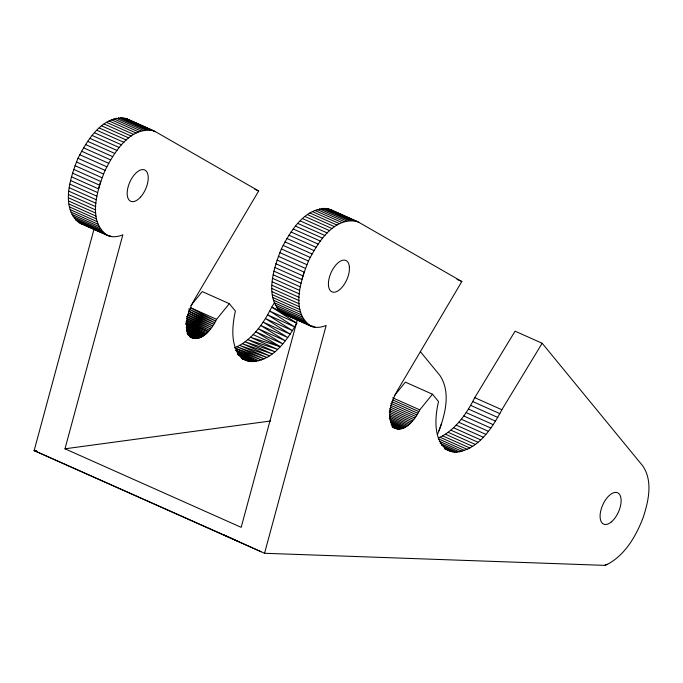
<?xml version="1.0" encoding="UTF-8"?>
<svg xmlns="http://www.w3.org/2000/svg" width="683" height="683" viewBox="0 0 683 683"><rect width="100%" height="100%" fill="white"/><g stroke="black" fill="none" stroke-linecap="round" stroke-linejoin="round"><path stroke-width="1.02" d="M297.395 319.507L241.184 527.344L64.979 448.799L122.838 234.79C118.133 236.805 112.601 237.624 107.76 235.567L80.679 223.495C59.583 209.408 70.34 177.256 77.999 158.294C87.117 140.28 102.945 114.061 126.577 118.74L155.476 131.682L258.678 190.975L194.715 299.103C188.576 309.894 181.926 326.022 190.881 336.967C202.39 342.857 212.114 328.139 216.588 319.32L229.326 303.67L235.396 311.072C231.648 327.635 229.112 354.844 249.372 361.401C271.885 362.724 286.911 340.467 296.832 323.144L271.732 307.162L274.489 302.603M107.76 235.567C86.664 221.488 97.43 189.336 105.08 170.374C114.198 152.352 130.026 126.142 153.658 130.812M94.092 228.865L34.15 450.584L264.543 553.281L326.167 325.415C321.471 327.439 315.947 328.258 311.115 326.209L284.017 314.129C262.946 300.033 273.729 267.907 281.37 248.945C290.488 230.939 306.274 204.721 329.898 209.365L358.814 222.308L461.836 281.524L397.907 389.669C391.786 400.46 385.118 416.579 394.065 427.524C405.574 433.415 415.273 418.679 419.746 409.868L432.467 394.219L438.529 401.621C434.431 418.406 432.39 448.236 454.716 452.214C477.733 450.814 492.119 428.207 501.851 409.74L542.165 343.25L515.059 331.17L474.745 397.66C466.549 413.855 455.399 430.281 438.366 438.042M311.115 326.209C290.044 312.114 300.827 279.987 308.468 261.026C317.586 243.02 333.372 216.801 357.004 221.446M437.487 434.439C444.735 416.348 451.54 393.195 439.946 375.496L420.327 351.608M439.007 430.802L441.653 423.409M394.654 395.32L405.369 382.139L432.467 394.219M190.847 305.591L202.236 291.59L229.326 303.67M234.448 347.903C251.967 340.39 263.39 323.614 271.732 307.162L279.467 310.611M264.543 553.281L605.275 565.387C624.493 556.355 635.916 536.462 643.232 517.373C648.491 501.168 653.11 481.054 642.746 465.891L542.165 343.25M605.172 564.79L607.639 564.337M64.979 448.799L270.622 420.984M237.761 541.218L223.119 534.618L260.906 551.668M34.15 450.584L36.284 450.66L34.15 450.584L222.146 534.183M296.832 323.144L269.742 311.072L294.74 326.944L267.659 314.872L292.529 330.64L265.448 318.56L290.215 334.183L263.134 322.103L287.816 337.564L260.735 325.492L285.34 340.8L258.259 328.728L282.788 343.839L255.707 331.767L280.192 346.699L250.456 337.248L277.546 349.32L247.784 339.639L274.873 351.719L245.103 341.816L272.184 353.896L242.414 343.72L269.495 355.8L239.724 345.402L266.805 357.482L237.069 346.793L264.15 358.865L235.439 348.27M80.679 223.495L82.575 224.161M284.017 314.129L285.904 314.803M235.823 350.259L261.529 359.984L235.413 348.339M185.887 322.982L208.306 331.605L187.005 320.643M185.674 324.476L207.128 332.809L185.844 323.324M237.249 352.402L258.951 360.846L235.737 350.49M186.425 326.252L205.933 333.902L186.587 325.27M186.194 327.55L204.729 334.883L186.348 326.687M237.735 353.931L256.441 361.409L237.095 352.787M186.954 329.129L203.525 335.771L187.082 328.438M186.732 330.222L202.33 336.523L186.86 329.624M186.519 331.221L201.143 337.18L186.638 330.709M238.29 355.245L253.999 361.683L237.556 354.349M187.296 332.501L199.957 337.726L187.381 332.126M187.125 333.253L198.804 338.136L187.193 332.954M240.877 357.158L251.634 361.691L240.032 356.517M187.953 334.303L197.677 338.409L188.004 334.098M188.807 335.259L196.567 338.58L187.859 334.696M241.577 358.02L249.372 361.401L241.628 357.952M242.371 358.652L247.22 360.803L242.294 358.66L245.197 359.95M190.6 337.052L193.502 338.341L189.772 336.668L191.701 337.53M126.577 118.74L155.476 131.682M329.898 209.365L358.814 222.308M124.673 118.108L151.754 130.188M327.994 208.742L355.1 220.822M122.658 117.741L149.739 129.821M325.987 208.383L353.094 220.455M323.887 208.255L350.994 220.336M120.558 117.613L147.639 129.693M118.364 117.792L145.445 129.864M321.702 208.426L348.8 220.507M116.11 118.176L143.191 130.257M319.448 208.819L346.554 220.899M113.788 118.859L140.877 130.94M317.134 209.502L344.232 221.582M314.778 210.415L341.876 222.496M111.431 119.773L138.512 131.853M109.032 120.942L136.113 133.023M312.379 211.585L339.477 223.665M106.599 122.359L133.68 134.44M309.945 213.011L337.052 225.091M254.81 189.242L258.678 190.975M456.995 279.364L461.836 281.524M104.166 124.007L131.247 136.088M307.521 214.658L334.619 226.73M305.062 216.528L332.169 228.609M101.707 125.885L128.788 137.957M99.274 127.977L126.364 140.058M302.637 218.628L329.735 230.709M300.238 220.925L327.336 233.005M96.875 130.282L123.964 142.354M94.502 132.784L121.583 144.856M297.856 223.435L324.963 235.515M92.154 135.465L119.243 147.545M295.517 226.116L322.624 238.196M89.874 138.342L116.955 150.422M293.238 228.993L320.336 241.073M87.672 141.355L114.761 153.436M291.043 232.007L318.141 244.087M85.537 144.523L112.618 156.603M288.9 235.174L316.007 247.255M83.497 147.801L110.586 159.882M286.869 238.452L313.975 250.533M284.922 241.867L312.029 253.948M81.55 151.208L108.64 163.288M79.723 154.708L106.804 166.789M283.095 245.359L310.193 257.44M77.999 158.294L105.08 170.374M281.37 248.945L308.468 261.026M76.394 161.948L103.475 174.02M279.765 252.599L306.872 264.68M74.925 165.636L102.006 177.717M278.297 256.296L305.403 268.376M73.602 169.358L100.683 181.43L98.489 188.867L71.408 176.786M276.974 260.01L304.072 272.09L301.877 279.526L274.779 267.446M72.424 173.072L99.505 185.153M275.795 263.732L302.893 275.812M70.528 180.483L97.609 192.563M273.9 271.142L301.007 283.223M273.191 274.771L300.289 286.851M69.82 184.12L96.901 196.2M69.265 187.714L96.354 199.786M272.637 278.365L299.743 290.446M272.261 281.848L299.367 293.929M68.889 191.197L95.979 203.269M68.684 194.621L95.765 206.693M272.056 285.272L299.154 297.353M68.65 197.891L95.731 209.971M272.013 288.542L299.12 300.622M68.77 201.067L95.851 213.139M272.133 291.718L299.231 303.798M272.44 294.714L299.547 306.795M69.077 204.063L96.166 216.144M272.901 297.575L300.008 309.655M69.538 206.923L96.627 219.004M70.17 209.613L97.259 221.693M273.533 300.264L300.631 312.344M70.964 212.114L98.045 224.195M274.318 302.765L301.425 314.846M71.92 214.419L99.009 226.491M275.275 305.062L302.381 317.143M73.038 216.502L100.119 228.583M276.384 307.154L303.491 319.234M277.648 309.015L304.746 321.095M74.302 218.372L101.383 230.453M474.745 397.66L501.851 409.74M75.693 220.011L102.774 232.092M279.04 310.654L306.138 322.735M91.351 227.567L94.254 228.865M109.724 235.763L111.662 236.625M304.362 322.521L307.265 323.81M312.105 325.97L315.008 327.268M77.222 221.429L104.311 233.509M280.568 312.071L307.666 324.152M78.904 222.581L109.656 236.241M282.241 313.224L313.002 326.875M472.764 401.57L499.871 413.642M470.681 405.369L497.779 417.441M468.47 409.057L495.576 421.138M466.156 412.6L493.263 424.681M463.766 415.99L490.864 428.07M461.281 419.225L488.388 431.306M458.737 422.265L485.835 434.345M253.103 334.627L280.192 346.699M456.142 425.125L483.24 437.205M190.472 307.666L216.588 319.32M392.64 397.788L419.746 409.868M392.734 399.965L418.867 411.61M453.495 427.746L480.593 439.826M391.803 401.672L417.936 413.317M188.662 311.124L214.778 322.769L188.628 308.981L215.708 321.061L190.437 307.734M188.645 313.19L213.796 324.408L188.628 311.183M390.821 403.311L416.954 414.957M450.823 430.145L477.929 442.225M187.62 314.786L212.772 326.004L188.568 313.301M390.761 405.335L415.93 416.553M448.142 432.322L475.24 444.402M187.526 316.741L211.704 327.524L187.543 314.897M390.667 407.29L414.863 418.081M186.416 318.184L210.595 328.967L186.476 316.417M389.558 408.741L413.753 419.524M445.453 434.226L472.559 446.306M187.219 320.412L209.459 330.333L187.219 318.816M389.395 410.534L412.626 420.89M442.772 435.908L469.87 447.988M186.058 321.684L208.306 331.605M389.208 412.233L411.465 422.162M389.959 414.308L410.287 423.366M440.117 437.299L467.215 449.38M389.737 415.827L409.091 424.459M438.46 438.845L464.594 450.498M389.498 417.245L407.888 425.441M389.267 418.559L406.692 426.32M439.758 441.44L462.024 451.361M390.01 420.182L405.497 427.08M440.159 443.301L459.514 451.924M390.761 421.701L404.31 427.737M441.585 445.299L457.072 452.197M390.548 422.683L403.132 428.292M391.325 423.947L401.971 428.693M444.07 447.467L454.716 452.214M444.71 448.475L452.453 451.924M391.171 424.655L400.853 428.967M241.338 357.969L243.276 358.831L241.347 357.935M444.505 448.74L450.31 451.326M391.999 425.688L399.743 429.137M391.905 426.158L398.684 429.18M392.819 426.935L397.66 429.095M392.802 427.174L396.678 428.898M392.853 427.259L395.764 428.548M331.707 210.236L333.552 211.286M128.387 119.602L131.153 121.19M349.397 266.959L349.329 270.681A17.16 8.623 -66 0 1 333.056 292.179A17.16 8.623 -66 0 1 333.5 268.146A17.16 8.623 -66 0 1 349.397 266.959M195.509 338.623L189.695 336.104L195.509 338.623M194.484 338.529L190.608 336.839L194.484 338.529M192.58 337.991L190.642 337.129L192.58 337.991M140.425 197.208A17.16 8.64 -66 0 0 145.163 170.195A17.16 8.64 -66 0 0 127.533 189.456A17.16 8.64 -66 0 0 140.425 197.208M611.43 521.855A17.16 8.623 -66 0 0 619.285 494.082A17.16 8.623 -66 0 0 601.108 509.407A17.16 8.623 -66 0 0 611.43 521.855"/></g></svg>
